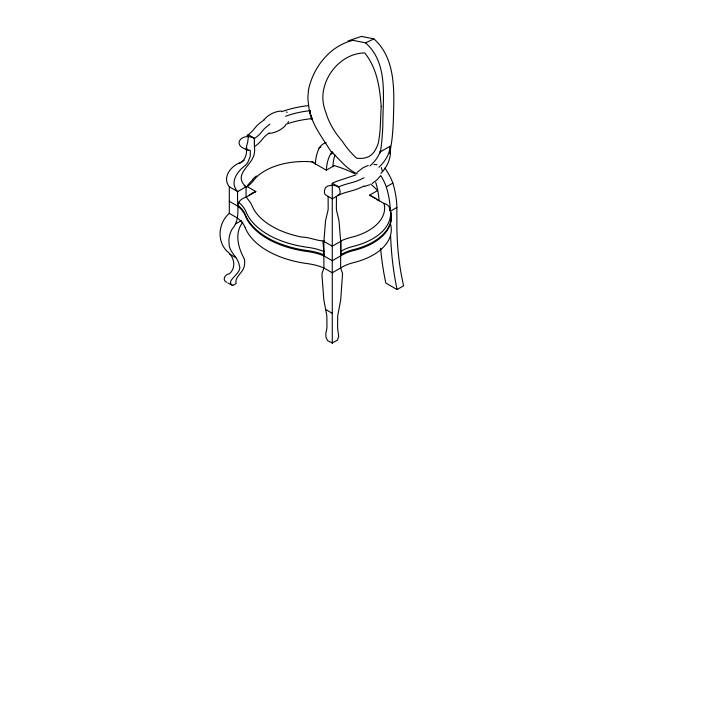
<?xml version="1.0" encoding="UTF-8"?>
<svg xmlns="http://www.w3.org/2000/svg" width="728" height="728" viewBox="0 0 728 728"><rect width="100%" height="100%" fill="white"/><g stroke="black" fill="none" stroke-linecap="round" stroke-linejoin="round"><path stroke-width="1.09" d="M226.535 282.3C221.822 279.989 225.043 274.147 229.302 273.819C236.946 267.458 233.979 255.892 226.472 250.732C216.616 240.067 218.582 222.677 229.302 213.368L229.302 186.768C221.685 177.204 231.267 165.52 240.859 162.417C243.98 160.742 245.564 157.248 246.282 153.945A20.084 16.398 0 0 0 246.319 149.185L246.055 148.002M242.897 222.058C234.043 233.324 238.238 247.72 244.326 258.986A23.26 18.992 0 0 1 244.508 264.655C244.217 271.08 237.901 274.374 236.081 280.025A11.029 9 0 0 0 236.136 283.492L232.723 285.467C224.269 280.608 243.325 273.309 239.239 265.238C238.165 256.966 228.911 252.298 229.047 243.443C228.465 238.529 229.684 233.515 232.05 229.211C241.232 218.91 236.646 204.149 237.683 191.601C228.965 182.419 237.601 171.016 245.627 165.174A10.046 3.367 -44.6 0 0 246.919 163.645L247.211 163.254A10.183 3.804 -46.6 0 0 247.966 162.071L250.241 156.256L250.314 150.459C229.511 146.701 241.687 131.486 254.436 138.402L254.436 146.565L255.492 145.946A52.825 30.494 0 0 0 260.87 141.023L264.61 136.582L269.051 132.896M246.055 196.806L246.055 186.768C232.25 174.684 252.161 165.602 254.209 153.963A29.448 24.051 0 0 0 254.436 146.801L254.436 138.402L255.492 137.792A52.825 30.494 0 0 0 260.87 132.869L264.601 128.419L269.879 124.151M328.11 196.414L328.182 208.381A10.183 7.398 -78.3 0 1 328.037 209.919L327.964 210.428A10.046 7.48 -82.1 0 1 327.5 212.44L325.534 220.793L323.896 241.377L323.896 267.977L321.985 273.573L322.058 276.303L323.86 300.063L326.845 315.816L326.954 327.846L325.816 333.733L326.044 337.528L327.573 340.631L332.268 342.943L337.483 340.149L338.666 336.345L337.583 327.846L337.692 315.816L340.686 300.063L342.56 273.573L340.649 267.977L340.659 255.856M340.649 255.883L340.649 241.377L339.011 220.793L337.046 212.44A10.046 7.48 82.1 0 1 336.582 210.428L336.5 209.919A10.183 7.398 78.3 0 1 336.354 208.381L336.427 196.414M380.971 173.373A79.188 45.718 0 0 0 390.436 152.989L390.272 146.219L380.498 151.679L380.344 150.996L380.253 152.989M390.436 150.268L389.78 152.607L390.436 152.989M332.268 343.352L332.268 260.724L323.896 255.883A44.881 25.908 0 0 0 307.507 251.551A83.192 48.03 0 0 1 245.209 215.579A44.881 25.908 0 0 0 237.701 206.124C237.719 201.429 242.096 198.28 246.219 197.097L250.623 202.83L253.653 209.1A76.549 44.199 0 0 0 302.193 237.128C309.436 237.101 317.253 241.141 324.015 240.822M390.272 146.219L389.99 148.521A79.188 45.718 0 0 1 378.897 167.294M380.489 151.761L381.217 146.164A57.084 8.427 89.2 0 0 381.909 139.903L382.446 132.978A57.084 8.427 89.2 0 0 382.828 125.48C382.71 98.098 388.752 63.19 365.52 42.843L353.025 40.34C332.177 45.172 316.261 63.554 310.155 83.52A57.084 48.558 14.1 0 0 308.454 90.263L307.917 97.188A57.084 48.558 14.1 0 0 308.536 104.204C309.864 122.24 321.667 136.454 330.758 151.197C339.457 158.968 346.255 169.005 357.275 173.81M389.853 153.417L391.728 141.241A56.811 8.39 89.2 0 0 393.348 120.566C394.121 92.966 396.514 59.086 373.928 38.903L361.434 36.4L348.075 40.932M309.273 110.556L310.456 110.647L309.746 113.313L311.202 115.652L311.202 118.719L312.221 119.31L311.457 116.571M370.679 184.075A100.965 58.285 0 0 1 376.895 189.926L377.486 190.618L369.615 195.168L383.974 203.458L384.502 205.915A55.31 31.932 0 0 1 356.584 235.836L348.494 238.111A43.816 25.298 0 0 0 341.423 240.677L340.822 241.942L340.95 255.728L332.268 260.724L332.268 183.292M333.224 166.202L333.824 165.374L335.408 165.975A100.965 58.285 0 0 1 354.891 173.81M380.498 150.569L379.534 153.28A68.978 39.822 0 0 1 369.961 165.911M287.86 122.559L288.461 121.521M380.353 175.958L377.204 179.698L372.172 183.483M263.936 119.838C268.259 114.733 274.793 111.293 281.509 111.029M239.312 163.527L244.162 160.269M285.604 125.453C281.317 129.812 275.566 132.86 269.433 133.37M357.13 172.336L363.054 167.704L368.268 165.393M332.423 151.724L332.168 151.961A25.571 14.76 60 0 0 330.348 154.536A57.812 33.379 60 0 0 326.472 168.678M248.867 195.577L251.888 193.284L255.819 191.546L247.274 186.614L246.201 187.314M252.78 179.133L256.347 175.921M247.274 186.614L247.502 186.459A43.816 25.298 0 0 0 251.961 182.373L255.892 177.705A55.31 31.932 0 0 1 307.726 161.58L311.975 161.889A13.477 4.832 -74.3 0 1 313.959 162.744M338.365 195.286L339.102 194.804A7.107 4.104 60 0 0 339.102 187.797L336.846 186.04L332.268 185.112L327.691 186.04L325.434 187.797A7.107 4.104 -60 0 0 325.434 194.804L332.268 198.808L338.365 195.286L337.501 195.45M340.931 251.278L341.405 250.987A37.865 21.858 0 0 1 353.308 246.346A61.225 35.354 0 0 0 390.408 211.457L389.58 207.653A13.477 9.892 -40.2 0 0 383.965 203.476M340.95 254.727L341.933 254.118A37.164 21.458 0 0 1 353.626 249.558A61.953 35.772 0 0 0 390.29 210.274A12.913 9.473 -40.2 0 0 389.58 207.653M340.922 255.71L341.96 255.109A37.128 21.44 0 0 1 353.617 250.532M315.251 164.109A73.865 42.643 60 0 1 319.091 148.039L320.957 146.956M246.319 197.042L255.819 191.546L254.427 192.056M330.348 154.536L333.151 152.916M311.975 161.889L326.326 170.179L334.207 165.629M235.772 223.805L241.387 220.566M392.874 183.074A73.865 42.643 60 0 1 396.869 207.453L390.326 211.229A73.865 42.643 60 0 0 386.322 186.85L392.874 183.074A39.121 22.586 60 0 0 384.885 168.095M340.649 241.377L332.268 246.21L323.896 241.377M380.562 248.212A410.701 237.119 -60 0 0 385.822 283.055L397.079 289.553L403.631 285.776A352.379 203.449 -60 0 1 396.869 220.448L396.869 207.453M355.937 174.902L341.86 179.625A52.825 30.494 0 0 0 333.333 182.728L332.268 183.338L338.839 186.841A43.816 25.298 0 0 1 345.909 184.266L353.999 181.991A55.31 31.932 0 0 0 364.027 177.796M365.52 42.843L373.928 38.903M369.633 184.776L364.328 186.468M310.456 110.647L306.497 111.12A68.978 39.822 0 0 0 285.631 116.262M374.001 164.428L377.068 164.746M227.828 282.974L232.723 285.467M369.615 195.168L375.675 198.38M323.924 255.901L323.824 251.524L321.321 250.55A45.591 26.326 0 0 0 307.744 247.338A82.473 47.62 0 0 1 245.964 211.666A45.591 26.326 0 0 0 240.395 203.831L238.72 202.384M286.404 111.966L287.169 112.394M254.436 138.402L248.366 134.607A43.816 25.298 0 0 0 252.825 130.521L256.766 125.853A55.31 31.932 0 0 1 264.036 120.065M338.22 194.931L338.839 195.004A43.816 25.298 0 0 1 345.909 192.429L353.999 190.154A55.31 31.932 0 0 0 364.027 185.959M244.199 185.686L246.055 186.768L237.683 191.601L229.302 186.768M229.302 201.274L237.683 206.106M229.302 213.368L237.683 218.2A44.881 25.908 0 0 1 245.19 227.664M229.302 253.872L235.799 257.621M325.771 309.564L332.268 313.313M248.321 150.332L247.602 149.868A7.107 4.104 -60 0 1 247.602 142.861L248.366 136.664L248.121 134.735L247.602 134.971A7.107 4.104 60 0 0 247.047 135.727M376.567 199.19L377.332 200.045M381.408 167.567L382.209 170.916M322.986 241.414L323.824 251.524M390.29 210.274L390.326 211.229M326.326 169.642L326.326 170.179M285.631 124.424A68.978 39.822 0 0 1 311.202 118.719M281.672 111.675A79.188 45.718 0 0 1 308.399 105.633M390.618 212.221A61.998 35.799 0 0 1 353.644 250.55M323.924 254.9A44.863 25.899 0 0 0 307.544 250.578A83.147 48.003 0 0 1 245.272 214.624A44.863 25.899 0 0 0 237.756 205.16M247.693 185.367A61.225 35.354 0 0 1 252.898 179.761M247.693 185.367A37.865 21.858 0 0 1 246.683 186.614M245.209 227.673A83.192 48.03 0 0 0 307.507 263.636A44.881 25.908 0 0 1 323.896 267.977L332.268 272.809L341.933 267.176A37.128 21.44 0 0 1 353.617 262.617A61.998 35.799 0 0 0 390.581 224.297M380.899 175.767A39.121 22.586 60 0 1 386.322 186.85M375.748 182.473A57.812 33.379 60 0 1 379.051 200.928M397.079 289.553A410.701 237.119 -60 0 1 390.59 235.708M319.091 148.039A39.121 22.586 60 0 1 326.199 142.542M332.905 166.73A57.812 33.379 60 0 1 335.026 154.946M381.181 106.434L380.171 129.12A52.898 7.808 89.2 0 1 378.323 142.961C376.594 148.23 374.037 153.927 368.841 156.566A66.248 36.327 70.9 0 1 357.985 158.331L356.511 158.076L354.736 156.456A66.248 46.31 57.9 0 1 342.26 141.223C335.08 132.896 329.047 123.369 325.971 112.731A52.898 45 14.1 0 1 322.859 96.032C323.887 74.283 342.287 53.271 364.728 52.926C376.949 68.068 379.834 87.651 381.181 106.434"/></g></svg>
